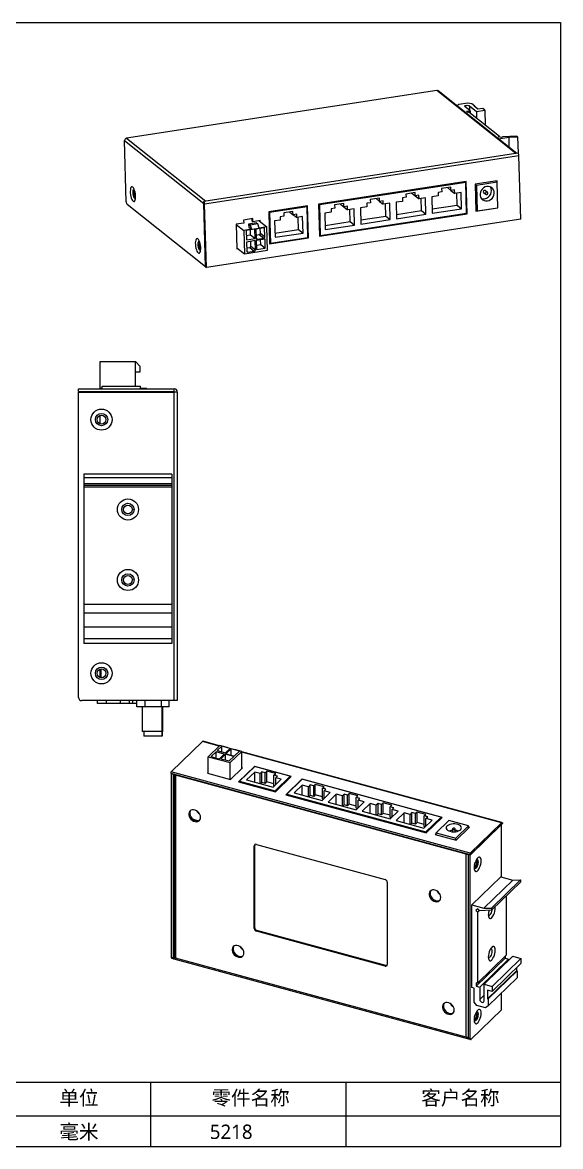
# Model space of a CAD drawing. Header units: millimetres. Extents: x 242 to 699, y 259 to 578.
# Drawn here: x 546.1 to 698.7, y 258.6 to 577.6 of the extents above; entities that cross this region are included whole.
import ezdxf

# ---------------------------------------------------------------- set-up
doc = ezdxf.new("R2010")
doc.units = ezdxf.units.MM
doc.header["$LTSCALE"] = 2
for name, color, linetype in [('1轮廓实线层', 7, 'Continuous'), ('2细线层', 4, 'Continuous'), ('6文字层', 3, 'Continuous')]:
    doc.layers.add(name, color=color, linetype=linetype)
doc.styles.add('SLDTEXTSTYLE0', font='')
doc.styles.get('SLDTEXTSTYLE0').set_extended_font_data('Microsoft YaHei')

msp = doc.modelspace()

# ---------------------------------------------------------------- linework, layer by layer
at = {"layer": '1轮廓实线层'}
for p, q in [((663.6, 558.24), (575.58, 544.74)), ((686.07, 540.39), (663.6, 558.24)), ((686.3, 540.43), (664.01, 558.13)), ((669.88, 554.25), (669.38, 553.87)), ((672.42, 554.64), (669.88, 554.25)), ((673.06, 552.53), (671.55, 553.73)), ((672.02, 552.37), (673.06, 552.53)), ((672.4, 552.06), (672.02, 552.37)), ((672.73, 552.11), (672.4, 552.06)), ((673.6, 554.51), (672.42, 554.64)), ((681.37, 545.25), (672.73, 552.11)), ((672.85, 553.93), (674.85, 552.34)), ((672.85, 553.93), (672.88, 552.67)), ((673.06, 552.53), (673.08, 551.83)), ((674.44, 553.84), (673.6, 554.51)), ((674.25, 553.81), (674.44, 553.84)), ((675.27, 552.99), (674.25, 553.81)), ((674.44, 553.84), (674.45, 553.65)), ((674.85, 552.34), (677.26, 552.71)), ((674.85, 552.34), (674.91, 550.38)), ((676.64, 553.2), (675.27, 552.99)), ((677.26, 552.71), (676.64, 553.2)), ((677.26, 552.71), (677.38, 548.42)), ((575.02, 544.05), (597.48, 526.21)), ((575.52, 526.7), (575.02, 544.05)), ((575.58, 544.74), (598.05, 526.89)), ((681.07, 545.09), (681.37, 545.25)), ((681.9, 544.94), (681.07, 545.09)), ((681.11, 544.55), (684.02, 544.99)), ((681.37, 545.25), (681.38, 545.03)), ((682.32, 545.16), (681.9, 544.94)), ((686.3, 545.34), (682.32, 545.16)), ((684.02, 544.99), (686.56, 545.14)), ((684.02, 544.99), (684.1, 542.17)), ((686.56, 545.14), (686.3, 545.34)), ((686.56, 545.14), (686.69, 540.44)), ((686.9, 539.7), (597.72, 526.02)), ((686.07, 540.39), (598.05, 526.89)), ((686.66, 540.48), (686.07, 540.39)), ((687.42, 521.75), (686.9, 539.7)), ((671.94, 532.42), (630.05, 525.99)), ((671.81, 532.15), (630.3, 525.78)), ((667.59, 530.84), (664.99, 530.44)), ((664.99, 530.44), (665.02, 529.51)), ((666.64, 530.69), (667.62, 529.91)), ((667.62, 529.91), (667.59, 530.84)), ((668.66, 530.07), (667.62, 529.91)), ((667.64, 529.91), (668.69, 529.08)), ((668.69, 529.08), (668.66, 530.07)), ((671.54, 532.36), (671.81, 532.15)), ((671.75, 532.19), (671.74, 532.39)), ((672.06, 523.44), (671.81, 532.15)), ((672.21, 523.31), (671.94, 532.42)), ((680.73, 532.63), (674.48, 531.68)), ((674.48, 531.68), (674.7, 524.03)), ((674.48, 531.67), (674.89, 531.34)), ((680.75, 532.24), (674.89, 531.34)), ((674.89, 531.34), (675.1, 524.09)), ((677.99, 529.35), (677.35, 529.86)), ((680.33, 532.57), (680.75, 532.24)), ((680.54, 532.41), (680.53, 532.6)), ((680.74, 532.25), (680.73, 532.63)), ((680.96, 524.99), (680.75, 532.24)), ((578.07, 528.11), (578.17, 528.07)), ((598.05, 526.89), (597.47, 526.8)), ((597.48, 526.27), (597.47, 526.8)), ((644.77, 526.41), (643.73, 526.25)), ((647.35, 527.73), (644.74, 527.33)), ((644.74, 527.33), (644.77, 526.41)), ((646.39, 527.59), (647.37, 526.8)), ((647.37, 526.8), (647.35, 527.73)), ((648.42, 526.96), (647.37, 526.8)), ((647.39, 526.81), (648.44, 525.97)), ((648.44, 525.97), (648.42, 526.96)), ((653.88, 526.8), (652.06, 526.53)), ((652.06, 526.53), (652.19, 521.89)), ((654.89, 527.96), (653.85, 527.8)), ((653.85, 527.8), (653.88, 526.8)), ((657.47, 529.28), (654.87, 528.88)), ((654.87, 528.88), (654.89, 527.96)), ((656.51, 529.14), (657.5, 528.36)), ((657.5, 528.36), (657.47, 529.28)), ((658.54, 528.52), (657.5, 528.36)), ((657.51, 528.36), (658.57, 527.52)), ((658.57, 527.52), (658.54, 528.52)), ((660.39, 527.8), (658.57, 527.52)), ((659.24, 524.19), (659.14, 527.61)), ((660.52, 523.17), (660.39, 527.8)), ((664, 528.36), (662.18, 528.08)), ((662.18, 528.08), (662.31, 523.44)), ((665.02, 529.51), (663.97, 529.35)), ((663.97, 529.35), (664, 528.36)), ((670.51, 529.36), (668.69, 529.08)), ((669.37, 525.74), (669.27, 529.16)), ((670.65, 524.72), (670.51, 529.36)), ((676.91, 529.32), (677.55, 528.81)), ((598, 508.26), (575.77, 525.92)), ((597.48, 526.21), (598, 508.26)), ((597.51, 526.21), (597.48, 526.21)), ((597.72, 526.02), (597.51, 526.19)), ((598.03, 508.24), (597.51, 526.19)), ((598.24, 508.08), (597.72, 526.02)), ((626.93, 525.51), (615.92, 523.83)), ((615.92, 523.83), (616.19, 514.72)), ((615.93, 523.82), (616.18, 523.62)), ((626.79, 525.24), (616.18, 523.62)), ((616.18, 523.62), (616.43, 514.91)), ((622.8, 523.97), (620.2, 523.57)), ((620.2, 523.57), (620.23, 522.58)), ((621.78, 523.81), (622.83, 522.97)), ((622.83, 522.97), (622.8, 523.97)), ((626.53, 525.45), (626.79, 525.24)), ((626.73, 525.29), (626.73, 525.48)), ((627.04, 516.54), (626.79, 525.24)), ((627.19, 516.41), (626.93, 525.51)), ((630.05, 525.99), (630.32, 516.89)), ((630.05, 525.98), (630.3, 525.78)), ((630.3, 525.78), (630.56, 517.08)), ((630.32, 516.89), (672.21, 523.31)), ((630.56, 517.08), (672.06, 523.44)), ((633.63, 523.7), (631.81, 523.42)), ((631.81, 523.42), (631.95, 518.78)), ((634.65, 524.85), (633.61, 524.69)), ((633.61, 524.69), (633.63, 523.7)), ((637.22, 526.18), (634.62, 525.78)), ((634.62, 525.78), (634.65, 524.85)), ((636.27, 526.03), (637.25, 525.25)), ((637.25, 525.25), (637.22, 526.18)), ((638.29, 525.41), (637.25, 525.25)), ((637.27, 525.25), (638.32, 524.42)), ((638.32, 524.42), (638.29, 525.41)), ((640.14, 524.7), (638.32, 524.42)), ((639, 521.08), (638.9, 524.51)), ((640.28, 520.06), (640.14, 524.7)), ((643.76, 525.25), (641.93, 524.97)), ((641.93, 524.97), (642.07, 520.34)), ((643.73, 526.25), (643.76, 525.25)), ((650.27, 526.25), (648.44, 525.97)), ((649.12, 522.63), (649.02, 526.06)), ((650.4, 521.62), (650.27, 526.25)), ((652.16, 523.1), (659.24, 524.19)), ((652.19, 521.89), (660.52, 523.17)), ((659.24, 524.19), (660.52, 523.17)), ((662.28, 524.65), (669.37, 525.74)), ((662.31, 523.44), (670.65, 524.72)), ((669.37, 525.74), (670.65, 524.72)), ((672.05, 523.44), (672.21, 523.31)), ((674.69, 524.42), (675.1, 524.09)), ((674.7, 524.03), (680.95, 524.99)), ((674.7, 524.22), (674.9, 524.25)), ((675.1, 524.09), (680.96, 524.99)), ((680.95, 524.99), (680.95, 524.99)), ((680.95, 524.99), (680.95, 524.99)), ((687.42, 521.75), (598.24, 508.08)), ((608.82, 520.64), (606.71, 520.32)), ((606.71, 520.32), (606.91, 513.33)), ((606.71, 520.28), (608.88, 518.55)), ((611.4, 521.9), (608.8, 521.5)), ((608.8, 521.5), (608.82, 520.64)), ((612.45, 520.7), (610.23, 520.36)), ((610.23, 520.36), (610.26, 519.5)), ((610.23, 520.36), (610.62, 520.05)), ((612.83, 520.39), (610.62, 520.05)), ((610.62, 520.05), (611.03, 518.88)), ((611.22, 521.2), (611.2, 521.87)), ((611.22, 521.2), (611.43, 521.04)), ((611.43, 521.04), (611.4, 521.9)), ((613.54, 521.37), (611.43, 521.04)), ((612.45, 520.7), (612.83, 520.39)), ((613.24, 519.22), (612.83, 520.39)), ((613.18, 521.31), (615.39, 519.55)), ((613.35, 521.17), (613.34, 521.34)), ((613.34, 521.33), (613.34, 521.18)), ((613.55, 521.01), (613.54, 521.37)), ((619.21, 521.49), (617.59, 521.24)), ((617.59, 521.24), (617.72, 516.6)), ((620.23, 522.58), (619.19, 522.42)), ((619.19, 522.42), (619.21, 521.49)), ((623.87, 523.13), (622.83, 522.97)), ((622.92, 522.99), (623.9, 522.21)), ((623.9, 522.21), (623.87, 523.13)), ((625.53, 522.46), (623.9, 522.21)), ((624.38, 518.84), (624.28, 522.27)), ((625.66, 517.82), (625.53, 522.46)), ((631.91, 520), (639, 521.08)), ((631.95, 518.78), (640.28, 520.06)), ((639, 521.08), (640.28, 520.06)), ((642.03, 521.55), (649.12, 522.63)), ((642.07, 520.34), (650.4, 521.62)), ((649.12, 522.63), (650.4, 521.62)), ((611.03, 518.88), (608.88, 518.55)), ((608.88, 518.55), (609.07, 511.93)), ((611.97, 518.9), (609.5, 518.52)), ((609.5, 518.52), (609.58, 515.93)), ((609.54, 517.14), (610.77, 517.33)), ((610.26, 519.5), (611.03, 518.88)), ((610.77, 517.33), (610.73, 518.7)), ((610.77, 517.33), (612.05, 516.31)), ((611.03, 518.88), (613.24, 519.22)), ((612.05, 516.31), (611.97, 518.9)), ((614.77, 519.33), (612.3, 518.95)), ((612.3, 518.95), (612.37, 516.36)), ((612.35, 517.24), (613.25, 517.38)), ((615.39, 519.55), (613.24, 519.22)), ((613.25, 517.38), (614.53, 516.36)), ((613.57, 517.76), (613.53, 519.13)), ((613.57, 517.76), (614.85, 516.74)), ((614.85, 516.74), (614.77, 519.33)), ((615.58, 512.93), (615.39, 519.55)), ((617.69, 517.81), (624.38, 518.84)), ((617.72, 516.6), (625.66, 517.82)), ((624.38, 518.84), (625.66, 517.82)), ((630.3, 517.28), (630.56, 517.08)), ((630.31, 517.08), (630.51, 517.11)), ((606.9, 513.65), (609.07, 511.93)), ((609.58, 515.93), (612.05, 516.31)), ((612.07, 515.65), (609.59, 515.27)), ((609.59, 515.27), (609.67, 512.69)), ((609.64, 513.57), (610.54, 513.71)), ((610.54, 513.71), (611.83, 512.69)), ((610.86, 514.09), (610.82, 515.46)), ((610.86, 514.09), (612.14, 513.07)), ((612.14, 513.07), (612.07, 515.65)), ((612.38, 516.35), (612.71, 516.08)), ((614.87, 516.08), (612.39, 515.7)), ((612.39, 515.7), (612.47, 513.12)), ((612.43, 514.33), (613.66, 514.52)), ((612.71, 516.08), (614.53, 516.36)), ((613.66, 514.52), (613.62, 515.89)), ((613.66, 514.52), (614.94, 513.5)), ((614.94, 513.5), (614.87, 516.08)), ((616.18, 515.11), (616.43, 514.91)), ((616.18, 514.91), (616.38, 514.95)), ((616.19, 514.72), (627.19, 516.41)), ((616.43, 514.91), (627.04, 516.54)), ((627.03, 516.53), (627.19, 516.41)), ((596.54, 513.43), (596.64, 513.4)), ((606.91, 513.53), (607.04, 513.55)), ((606.91, 513.33), (607.24, 513.38)), ((609.07, 511.93), (615.58, 512.93)), ((609.67, 512.67), (610, 512.41)), ((610, 512.41), (611.83, 512.69)), ((612.47, 513.12), (614.94, 513.5)), ((598, 508.26), (598.03, 508.26)), ((598.03, 508.24), (598.24, 508.08)), ((568.13, 473.8), (568.13, 481.4)), ((568.13, 481.4), (578.13, 481.4)), ((578.13, 474.4), (578.13, 481.4)), ((578.13, 481.4), (579.43, 479.9)), ((579.43, 478.4), (579.43, 479.9)), ((578.13, 478.4), (579.43, 478.4)), ((561.98, 472.8), (561.98, 473.6)), ((561.98, 473.6), (589.08, 473.6)), ((561.98, 472.8), (589.08, 472.8)), ((561.98, 472.7), (589.08, 472.7)), ((561.98, 386.02), (561.98, 472.7)), ((568.13, 473.6), (568.13, 473.8)), ((568.13, 473.8), (568.63, 473.8)), ((568.13, 472.7), (568.13, 472.8)), ((568.63, 473.6), (568.63, 474.4)), ((568.63, 474.4), (579.58, 474.4)), ((568.63, 472.7), (568.63, 472.8)), ((579.58, 473.6), (579.58, 474.4)), ((579.58, 473.8), (581.28, 473.8)), ((579.58, 472.7), (579.58, 472.8)), ((581.28, 473.6), (581.28, 473.8)), ((581.28, 472.7), (581.28, 472.8)), ((589.08, 472.8), (589.08, 473.6)), ((589.08, 385.12), (589.08, 472.7)), ((589.08, 472.7), (589.18, 472.7)), ((589.98, 472.7), (589.18, 472.7)), ((589.98, 472.7), (589.98, 385.12)), ((568.08, 463.68), (568.08, 466.04)), ((568.13, 463.66), (568.13, 466.06)), ((588.48, 449.36), (563.48, 449.36)), ((563.48, 449.36), (563.48, 448.36)), ((588.48, 448.36), (563.48, 448.36)), ((563.48, 448.36), (563.48, 446.6)), ((588.48, 446.6), (563.48, 446.6)), ((563.48, 446.6), (563.48, 446.13)), ((588.48, 449.36), (588.48, 448.36)), ((588.48, 448.36), (588.48, 446.6)), ((588.48, 446.6), (588.48, 446.13)), ((588.48, 446.13), (563.48, 446.13)), ((563.48, 446.13), (563.48, 445.66)), ((588.48, 445.66), (563.48, 445.66)), ((563.48, 445.66), (563.48, 412.36)), ((588.48, 446.13), (588.48, 445.66)), ((588.48, 445.66), (588.48, 412.36)), ((563.48, 412.36), (563.48, 409.96)), ((588.48, 412.36), (563.48, 412.36)), ((588.48, 412.36), (588.48, 409.96)), ((588.48, 409.96), (563.48, 409.96)), ((563.48, 409.96), (563.48, 405.96)), ((588.48, 409.96), (588.48, 405.96)), ((588.48, 405.96), (563.48, 405.96)), ((563.48, 405.96), (563.48, 402.66)), ((588.48, 405.96), (588.48, 402.66)), ((588.48, 402.66), (563.48, 402.66)), ((563.48, 402.66), (563.48, 401.36)), ((588.48, 402.66), (588.48, 401.36)), ((588.48, 401.36), (563.48, 401.36)), ((568.08, 391.68), (568.08, 394.04)), ((568.28, 393.3), (568.18, 393.3)), ((568.18, 393.3), (568.18, 391.65)), ((568.28, 394.09), (568.28, 391.63)), ((589.08, 385.12), (562.88, 385.12)), ((567.38, 384.32), (567.38, 385.12)), ((569.88, 384.32), (567.38, 384.32)), ((569.88, 384.32), (569.88, 385.12)), ((573.88, 384.32), (569.88, 384.32)), ((573.88, 384.32), (573.88, 385.12)), ((576.38, 384.32), (573.88, 384.32)), ((576.38, 384.32), (576.38, 385.12)), ((577.38, 384.32), (576.38, 384.32)), ((577.38, 384.32), (577.38, 385.12)), ((578.46, 384.32), (577.38, 384.32)), ((578.46, 383.32), (578.46, 385.12)), ((578.46, 383.32), (578.46, 384.32)), ((578.46, 383.32), (578.46, 384.32)), ((580.85, 383.32), (578.46, 383.32)), ((578.46, 383.32), (578.46, 383.32)), ((578.46, 383.32), (578.46, 383.32)), ((579.97, 383.32), (579.97, 376.37)), ((580.85, 383.32), (580.85, 385.12)), ((585.47, 383.32), (580.85, 383.32)), ((585.47, 383.32), (585.47, 385.12)), ((587.7, 383.32), (585.47, 383.32)), ((585.73, 376.37), (585.73, 383.32)), ((585.76, 376.37), (585.76, 383.32)), ((585.76, 383.32), (585.76, 376.37)), ((587.7, 383.32), (587.7, 385.12)), ((587.7, 383.32), (587.7, 385.12)), ((587.7, 383.32), (587.7, 385.12)), ((587.7, 383.32), (587.7, 383.32)), ((587.7, 383.32), (587.7, 383.32)), ((589.98, 385.12), (589.08, 385.12)), ((585.73, 376.37), (579.97, 376.37)), ((580.45, 376.37), (580.45, 375.07)), ((585.7, 375.07), (580.45, 375.07)), ((585.7, 375.07), (585.7, 376.37)), ((585.7, 375.07), (585.7, 376.37)), ((585.7, 376.37), (585.7, 375.07)), ((585.7, 375.07), (585.7, 375.07)), ((585.76, 376.37), (585.76, 376.37)), ((588.27, 364.87), (597.13, 373.51)), ((601.89, 372.22), (597.13, 373.51)), ((601.98, 372.31), (597.29, 373.58)), ((602.06, 372.39), (598.79, 369.2)), ((600.98, 370.6), (599.71, 369.36)), ((603.33, 369.96), (600.98, 370.6)), ((600.98, 368.81), (600.98, 370.6)), ((602.58, 372.16), (601.31, 370.92)), ((601.31, 370.92), (603.66, 370.28)), ((604.1, 371.83), (602.06, 372.39)), ((604.94, 371.53), (602.58, 372.16)), ((602.58, 370.57), (602.58, 372.16)), ((603.66, 370.28), (604.94, 371.53)), ((605.25, 371.44), (603.97, 370.2)), ((603.97, 370.03), (603.97, 370.2)), ((604.1, 371.83), (606.21, 371.26)), ((604.98, 367.52), (608.25, 370.71)), ((607.6, 370.8), (605.25, 371.44)), ((605.25, 369.65), (605.25, 371.44)), ((608.25, 370.71), (606.21, 371.26)), ((606.32, 369.56), (607.6, 370.8)), ((608.25, 365.83), (608.25, 370.71)), ((682.11, 350.53), (608.25, 370.6)), ((681.94, 350.46), (608.25, 370.49)), ((598.79, 369.2), (604.98, 367.52)), ((598.79, 364.42), (598.79, 369.2)), ((599.71, 369.19), (599.71, 369.36)), ((599.85, 369.12), (601.59, 368.64)), ((602.06, 368.72), (603.33, 369.96)), ((603.64, 369.88), (602.37, 368.64)), ((602.37, 368.64), (604.72, 368)), ((606, 369.24), (603.64, 369.88)), ((603.64, 368.29), (603.64, 369.88)), ((604.12, 369.95), (605.85, 369.48)), ((604.72, 368), (606, 369.24)), ((604.98, 362.74), (604.98, 367.52)), ((673.09, 341.82), (588.27, 364.87)), ((588.27, 364.39), (588.27, 364.87)), ((673.09, 341.34), (588.27, 364.39)), ((588.32, 364.38), (588.27, 364.33)), ((588.27, 364.33), (588.77, 364.2)), ((588.27, 364.33), (588.27, 312.32)), ((588.82, 364.24), (588.77, 364.2)), ((588.77, 364.2), (588.77, 312.19)), ((589.11, 364.16), (589.11, 312.29)), ((589.54, 364.05), (589.45, 363.95)), ((589.45, 363.95), (589.45, 312)), ((671.91, 341.54), (589.45, 363.95)), ((598.79, 364.71), (598.56, 364.48)), ((598.56, 364.48), (605.06, 362.72)), ((605.06, 362.72), (608.5, 366.08)), ((611.85, 366.45), (607.36, 362.07)), ((611.94, 366.43), (607.65, 362.23)), ((608.5, 366.08), (608.25, 366.15)), ((611.94, 364.84), (609.65, 362.61)), ((622.32, 363.61), (611.85, 366.45)), ((611.85, 366.34), (611.85, 366.45)), ((622.03, 363.68), (611.94, 366.43)), ((613.49, 364.42), (611.94, 364.84)), ((611.94, 361.98), (611.94, 364.84)), ((613.94, 364.86), (613.49, 364.42)), ((613.49, 361.56), (613.49, 364.42)), ((614.93, 364.59), (613.94, 364.86)), ((613.94, 361.86), (613.94, 364.86)), ((615.42, 365.07), (614.93, 364.59)), ((614.93, 361.59), (614.93, 364.59)), ((617.9, 364.4), (615.42, 365.07)), ((615.42, 362.07), (615.42, 365.07)), ((617.41, 363.92), (617.9, 364.4)), ((618.4, 363.65), (617.41, 363.92)), ((617.41, 360.92), (617.41, 363.92)), ((617.74, 359.49), (622.03, 363.68)), ((622.03, 363.33), (622.03, 363.68)), ((607.36, 362.07), (617.83, 359.22)), ((607.65, 361.99), (607.65, 362.23)), ((607.65, 362.23), (617.74, 359.49)), ((609.65, 362.61), (617.2, 360.55)), ((613.94, 361.86), (613.6, 361.53)), ((614.93, 361.59), (613.94, 361.86)), ((615.42, 362.07), (614.93, 361.59)), ((617.41, 361.53), (615.42, 362.07)), ((617.2, 360.55), (619.49, 362.79)), ((617.54, 360.89), (617.41, 360.92)), ((617.83, 359.22), (622.32, 363.61)), ((617.94, 363.21), (618.4, 363.65)), ((619.49, 362.79), (617.94, 363.21)), ((617.94, 361.27), (617.94, 363.21)), ((625.29, 362.8), (620.8, 358.42)), ((625.38, 362.78), (621.08, 358.58)), ((625.46, 361.16), (623.18, 358.93)), ((665.13, 351.97), (625.29, 362.8)), ((625.29, 362.69), (625.29, 362.8)), ((664.84, 352.05), (625.38, 362.78)), ((627.2, 360.69), (625.46, 361.16)), ((625.46, 358.31), (625.46, 361.16)), ((627.69, 361.17), (627.2, 360.69)), ((627.2, 357.84), (627.2, 360.69)), ((628.68, 360.9), (627.69, 361.17)), ((627.69, 358.17), (627.69, 361.17)), ((629.14, 361.35), (628.68, 360.9)), ((628.68, 357.9), (628.68, 360.9)), ((631.61, 360.67), (629.14, 361.35)), ((629.14, 358.35), (629.14, 361.35)), ((631.16, 360.23), (631.61, 360.67)), ((617.74, 359.25), (617.74, 359.49)), ((620.8, 358.42), (660.64, 347.59)), ((621.08, 358.58), (660.55, 347.86)), ((621.08, 358.34), (621.08, 358.58)), ((623.18, 358.93), (631.1, 356.78)), ((627.69, 358.17), (627.32, 357.81)), ((628.68, 357.9), (627.69, 358.17)), ((629.14, 358.35), (628.68, 357.9)), ((631.16, 357.8), (629.14, 358.35)), ((631.1, 356.78), (633.39, 359.01)), ((632.15, 359.96), (631.16, 360.23)), ((631.16, 357.23), (631.16, 360.23)), ((631.66, 359.48), (632.15, 359.96)), ((633.39, 359.01), (631.66, 359.48)), ((631.66, 357.32), (631.66, 359.48)), ((635.09, 358.55), (632.8, 356.31)), ((636.83, 358.07), (635.09, 358.55)), ((635.09, 355.69), (635.09, 358.55)), ((637.32, 358.55), (636.83, 358.07)), ((636.83, 355.22), (636.83, 358.07)), ((638.31, 358.28), (637.32, 358.55)), ((637.32, 355.55), (637.32, 358.55)), ((638.76, 358.73), (638.31, 358.28)), ((638.31, 355.28), (638.31, 358.28)), ((641.24, 358.06), (638.76, 358.73)), ((638.76, 355.73), (638.76, 358.73)), ((640.78, 357.61), (641.24, 358.06)), ((641.77, 357.34), (640.78, 357.61)), ((640.78, 354.61), (640.78, 357.61)), ((641.28, 356.86), (641.77, 357.34)), ((631.47, 357.14), (631.16, 357.23)), ((632.8, 356.31), (640.73, 354.16)), ((637.32, 355.55), (636.94, 355.19)), ((638.31, 355.28), (637.32, 355.55)), ((638.76, 355.73), (638.31, 355.28)), ((640.78, 355.18), (638.76, 355.73)), ((640.73, 354.16), (643.02, 356.39)), ((641.1, 354.52), (640.78, 354.61)), ((643.02, 356.39), (641.28, 356.86)), ((641.28, 354.7), (641.28, 356.86)), ((644.72, 355.93), (642.43, 353.7)), ((646.45, 355.46), (644.72, 355.93)), ((644.72, 353.08), (644.72, 355.93)), ((646.94, 355.94), (646.45, 355.46)), ((646.45, 352.6), (646.45, 355.46)), ((647.93, 355.67), (646.94, 355.94)), ((646.94, 352.94), (646.94, 355.94)), ((648.39, 356.11), (647.93, 355.67)), ((647.93, 352.67), (647.93, 355.67)), ((650.87, 355.44), (648.39, 356.11)), ((648.39, 353.11), (648.39, 356.11)), ((650.41, 354.99), (650.87, 355.44)), ((651.4, 354.72), (650.41, 354.99)), ((650.41, 351.99), (650.41, 354.99)), ((650.91, 354.25), (651.4, 354.72)), ((652.64, 353.78), (650.91, 354.25)), ((650.91, 352.08), (650.91, 354.25)), ((593.55, 353.46), (593.55, 352.83)), ((595.84, 351.03), (594.54, 351.38)), ((642.43, 353.7), (650.36, 351.54)), ((646.94, 352.94), (646.57, 352.57)), ((647.93, 352.67), (646.94, 352.94)), ((648.39, 353.11), (647.93, 352.67)), ((650.41, 352.56), (648.39, 353.11)), ((650.36, 351.54), (652.64, 353.78)), ((650.73, 351.91), (650.41, 351.99)), ((654.35, 353.31), (652.06, 351.08)), ((652.06, 351.08), (659.98, 348.93)), ((656.08, 352.84), (654.35, 353.31)), ((654.35, 350.46), (654.35, 353.31)), ((656.57, 353.32), (656.08, 352.84)), ((656.08, 349.99), (656.08, 352.84)), ((657.56, 353.05), (656.57, 353.32)), ((656.57, 350.32), (656.57, 353.32)), ((658.02, 353.5), (657.56, 353.05)), ((657.56, 350.05), (657.56, 353.05)), ((660.49, 352.82), (658.02, 353.5)), ((658.02, 350.5), (658.02, 353.5)), ((659.98, 348.93), (662.27, 351.16)), ((660.04, 352.38), (660.49, 352.82)), ((661.03, 352.11), (660.04, 352.38)), ((660.04, 349.38), (660.04, 352.38)), ((660.54, 351.63), (661.03, 352.11)), ((662.27, 351.16), (660.54, 351.63)), ((660.54, 349.47), (660.54, 351.63)), ((660.55, 347.86), (664.84, 352.05)), ((660.64, 347.59), (665.13, 351.97)), ((667.04, 351.12), (663.47, 347.63)), ((664.84, 351.7), (664.84, 352.05)), ((672.62, 349.6), (667.04, 351.12)), ((656.57, 350.32), (656.2, 349.96)), ((657.56, 350.05), (656.57, 350.32)), ((658.02, 350.5), (657.56, 350.05)), ((660.04, 349.95), (658.02, 350.5)), ((660.36, 349.29), (660.04, 349.38)), ((660.55, 347.61), (660.55, 347.86)), ((668.09, 348.71), (668.09, 347.9)), ((668.79, 347.9), (668.79, 348.71)), ((669.04, 346.11), (672.62, 349.6)), ((669.13, 345.49), (672.9, 349.17)), ((672.62, 348.89), (672.62, 349.6)), ((672.9, 349.17), (672.62, 349.25)), ((673.09, 341.82), (681.94, 350.46)), ((673.09, 341.34), (681.94, 349.98)), ((673.09, 341.28), (681.94, 349.92)), ((681.89, 349.94), (681.94, 349.92)), ((681.97, 349.95), (681.93, 349.97)), ((681.94, 349.98), (681.94, 350.46)), ((681.94, 335.07), (681.94, 349.92)), ((682.23, 350.21), (681.97, 349.95)), ((681.97, 349.95), (681.97, 349.95)), ((682.01, 335.05), (682.01, 349.99)), ((663.47, 347.38), (663.18, 347.1)), ((663.18, 347.1), (669.13, 345.49)), ((663.47, 347.63), (669.04, 346.11)), ((663.47, 347.02), (663.47, 347.63)), ((669.04, 345.51), (669.04, 346.11)), ((611.96, 344.03), (611.8, 343.87)), ((611.8, 320.47), (611.8, 343.87)), ((611.96, 320.63), (611.96, 344.03)), ((612.42, 344.3), (648.94, 334.37)), ((672.01, 341.63), (671.91, 341.54)), ((671.91, 289.59), (671.91, 341.54)), ((672.59, 341.42), (672.64, 341.46)), ((673.09, 341.28), (672.59, 341.42)), ((672.59, 289.41), (672.59, 341.42)), ((673.09, 341.34), (673.09, 341.82)), ((673.09, 289.27), (673.09, 341.28)), ((681.74, 335.13), (673.58, 327.15)), ((681.74, 335.13), (685.15, 334.2)), ((649.56, 333.6), (649.56, 310.2)), ((685.15, 334.2), (676.98, 326.23)), ((687.32, 334.21), (679.15, 326.24)), ((687.32, 333.61), (679.15, 325.64)), ((685.15, 334.2), (687.32, 334.21)), ((687.32, 334.21), (687.32, 333.61)), ((683.29, 329.69), (683.29, 312.87)), ((673.58, 303.69), (673.58, 327.15)), ((673.58, 327.15), (676.98, 326.23)), ((675.23, 326.05), (674.72, 325.51)), ((675.26, 326.02), (674.72, 325.51)), ((674.72, 325.51), (675.13, 325.11)), ((675.66, 325.63), (675.13, 325.11)), ((675.8, 325.5), (675.23, 326.05)), ((679.15, 325.64), (675.8, 325.5)), ((676.98, 326.23), (679.15, 326.24)), ((679.15, 326.24), (679.15, 325.64)), ((675.13, 325.11), (675.13, 304.89)), ((611.96, 320.63), (611.8, 320.47)), ((612.58, 319.86), (612.42, 319.7)), ((648.94, 309.77), (612.42, 319.7)), ((649.11, 309.93), (612.58, 319.86)), ((683.29, 312.87), (675.13, 304.89)), ((588.27, 312.32), (588.77, 312.19)), ((588.4, 312), (588.9, 311.87)), ((589.11, 312.37), (588.89, 312.15)), ((589.45, 312), (588.89, 312.15)), ((589.02, 311.83), (672.6, 289.12)), ((671.91, 289.59), (589.45, 312)), ((649.11, 309.93), (648.94, 309.77)), ((682.98, 312.05), (674.82, 304.08)), ((683.97, 311.78), (675.81, 303.81)), ((685.21, 312.58), (677.04, 304.61)), ((687.5, 311.96), (679.34, 303.99)), ((687.5, 310.52), (679.34, 302.55)), ((682.98, 312.56), (682.98, 312.05)), ((682.98, 312.05), (683.97, 311.78)), ((683.97, 311.78), (683.97, 311.37)), ((685.21, 312.58), (687.5, 311.96)), ((687.5, 311.96), (687.5, 310.52)), ((686.2, 308.47), (678.04, 300.5)), ((686.39, 308.42), (678.22, 300.45)), ((686.39, 306.44), (678.22, 298.47)), ((686.2, 309.25), (686.2, 308.47)), ((686.2, 308.47), (686.39, 308.42)), ((686.39, 308.42), (686.39, 306.44)), ((674.2, 303.53), (673.58, 303.69)), ((674.2, 299.57), (674.2, 303.53)), ((675.13, 304.89), (674.82, 304.98)), ((674.82, 304.98), (674.82, 304.08)), ((674.82, 304.08), (675.81, 303.81)), ((675.81, 303.81), (675.81, 300.27)), ((677.04, 299.93), (677.04, 304.61)), ((677.04, 304.61), (679.34, 303.99)), ((679.34, 303.99), (679.34, 302.55)), ((677.04, 301.48), (675.81, 300.27)), ((679.34, 302.55), (678.04, 302.9)), ((678.04, 302.9), (678.04, 300.5)), ((678.04, 300.5), (678.22, 300.45)), ((678.22, 300.45), (678.22, 298.47)), ((681.94, 297.37), (681.94, 302.1)), ((682.01, 297.52), (682.01, 302.17)), ((681.94, 297.37), (673.38, 289.02)), ((675, 298.57), (674.2, 299.57)), ((677.42, 297.91), (675, 298.57)), ((678.22, 298.47), (677.42, 297.91)), ((672.47, 289.44), (671.91, 289.59)), ((672.47, 289.44), (672.59, 289.56)), ((672.59, 289.41), (673.09, 289.27)), ((672.72, 289.09), (673.22, 288.95))]:
    msp.add_line(p, q, dxfattribs=at)
at = {"layer": '1轮廓实线层', "flags": 128}
for points in [[(671.55, 553.73), (671.5, 553.82), (671.56, 553.9), (671.71, 553.98), (671.94, 554.03), (672.21, 554.06), (672.48, 554.05), (672.7, 554), (672.85, 553.93)], [(577.45, 526.85), (577.64, 526.76), (577.81, 526.79), (577.95, 526.94), (578.06, 527.2), (578.14, 527.56), (578.17, 527.99), (578.15, 528.47), (578.1, 528.97), (578, 529.46), (577.86, 529.92), (577.7, 530.31), (577.52, 530.62), (577.34, 530.82), (577.16, 530.91), (576.99, 530.88), (576.84, 530.73), (576.73, 530.47), (576.66, 530.11), (576.63, 529.68), (576.64, 529.2), (576.7, 528.7), (576.8, 528.21), (576.93, 527.75), (577.09, 527.36), (577.27, 527.05), (577.45, 526.85)], [(577.87, 529.91), (577.74, 530.05), (577.61, 530.11), (577.48, 530.04), (577.39, 529.86), (577.34, 529.59), (577.33, 529.25), (577.36, 528.87), (577.43, 528.5), (577.54, 528.17), (577.67, 527.9), (577.81, 527.73), (577.81, 527.73)], [(578.03, 527.71), (577.95, 527.76), (577.81, 527.92), (577.68, 528.19), (577.57, 528.52), (577.5, 528.9), (577.47, 529.27), (577.48, 529.61), (577.53, 529.88), (577.63, 530.06), (577.66, 530.1)], [(577.9, 529.8), (577.86, 529.77), (577.78, 529.64), (577.73, 529.41), (577.73, 529.11), (577.77, 528.79), (577.85, 528.49), (577.95, 528.25), (578.07, 528.11)], [(677.96, 526.93), (678.44, 527.06), (678.89, 527.3), (679.28, 527.65), (679.6, 528.07), (679.81, 528.54), (679.91, 529.04), (679.9, 529.53), (679.77, 530), (679.53, 530.4), (679.19, 530.72), (678.79, 530.94), (678.33, 531.05), (677.84, 531.03), (677.36, 530.9), (676.91, 530.65), (676.52, 530.31), (676.21, 529.89), (675.99, 529.42), (675.89, 528.92), (675.9, 528.42), (676.03, 527.96), (676.27, 527.56), (676.61, 527.24), (677.02, 527.02), (677.48, 526.91), (677.96, 526.93)], [(677.35, 529.86), (677.25, 529.92), (677.12, 529.92), (677, 529.88), (676.89, 529.79), (676.83, 529.67), (676.81, 529.54), (676.83, 529.42), (676.91, 529.32), (676.91, 529.32)], [(577.81, 527.73), (577.95, 527.68), (578.07, 527.75), (578.16, 527.92), (578.17, 527.95)], [(677.78, 528.75), (677.91, 528.79), (678.01, 528.88), (678.08, 529), (678.1, 529.13), (678.07, 529.25), (678, 529.35), (677.89, 529.41), (677.76, 529.41), (677.64, 529.37), (677.54, 529.28), (677.47, 529.16), (677.45, 529.03), (677.48, 528.91), (677.55, 528.81), (677.66, 528.76), (677.78, 528.75)], [(595.93, 512.18), (596.11, 512.09), (596.28, 512.12), (596.42, 512.27), (596.53, 512.53), (596.61, 512.89), (596.64, 513.32), (596.63, 513.79), (596.57, 514.29), (596.47, 514.79), (596.34, 515.24), (596.18, 515.64), (596, 515.94), (595.81, 516.15), (595.63, 516.24), (595.46, 516.21), (595.31, 516.05), (595.2, 515.79), (595.13, 515.44), (595.1, 515.01), (595.11, 514.53), (595.17, 514.03), (595.27, 513.54), (595.4, 513.08), (595.56, 512.69), (595.74, 512.38), (595.93, 512.18)], [(596.34, 515.24), (596.21, 515.38), (596.08, 515.43), (595.96, 515.37), (595.86, 515.19), (595.81, 514.92), (595.8, 514.58), (595.83, 514.2), (595.9, 513.83), (596.01, 513.49), (596.14, 513.23), (596.28, 513.06), (596.28, 513.06)], [(596.5, 513.04), (596.42, 513.08), (596.28, 513.25), (596.15, 513.51), (596.05, 513.85), (595.97, 514.22), (595.94, 514.6), (595.95, 514.94), (596.01, 515.21), (596.1, 515.39), (596.14, 515.42)], [(596.38, 515.12), (596.33, 515.1), (596.25, 514.96), (596.2, 514.73), (596.2, 514.44), (596.24, 514.12), (596.32, 513.82), (596.43, 513.58), (596.54, 513.43)], [(596.28, 513.06), (596.42, 513.01), (596.54, 513.07), (596.63, 513.25), (596.64, 513.28)], [(603.97, 370.2), (603.95, 370.16), (603.93, 370.13), (603.93, 370.09), (603.95, 370.06), (603.97, 370.03), (604.01, 370), (604.06, 369.97), (604.12, 369.95)], [(599.71, 369.36), (599.68, 369.33), (599.67, 369.29), (599.67, 369.26), (599.68, 369.22), (599.71, 369.19), (599.75, 369.16), (599.8, 369.13), (599.85, 369.12)], [(596.6, 351.99), (596.55, 352.41), (596.39, 352.83), (596.15, 353.22), (595.82, 353.57), (595.44, 353.84), (595.03, 354.03), (594.61, 354.12), (594.22, 354.1), (593.86, 353.98), (593.57, 353.76), (593.37, 353.46), (593.27, 353.1), (593.27, 352.69), (593.37, 352.27), (593.57, 351.86), (593.86, 351.48), (594.22, 351.17), (594.61, 350.94), (595.03, 350.8), (595.44, 350.76), (595.82, 350.83), (596.15, 351), (596.39, 351.26), (596.55, 351.6), (596.6, 351.99)], [(593.75, 353.91), (593.63, 353.72), (593.53, 353.35), (593.53, 352.95), (593.63, 352.52), (593.84, 352.11), (594.12, 351.74), (594.48, 351.43), (594.88, 351.19), (595.29, 351.05), (595.7, 351.02), (596.08, 351.09), (596.37, 351.23)], [(667.43, 348.02), (667.9, 347.92), (668.4, 347.89), (668.9, 347.91), (669.38, 348), (669.8, 348.14), (670.16, 348.32), (670.42, 348.54), (670.57, 348.79), (670.61, 349.05), (670.53, 349.3), (670.34, 349.55), (670.05, 349.76), (669.67, 349.93), (669.22, 350.05), (668.74, 350.11), (668.23, 350.12), (667.74, 350.06), (667.29, 349.95), (666.89, 349.79), (666.58, 349.58), (666.38, 349.35), (666.28, 349.09), (666.3, 348.83), (666.43, 348.58), (666.67, 348.36), (667.01, 348.16), (667.43, 348.02)], [(668.28, 348.55), (668.41, 348.53), (668.54, 348.53), (668.66, 348.57), (668.75, 348.62), (668.79, 348.69), (668.78, 348.76), (668.71, 348.82), (668.6, 348.87), (668.47, 348.89), (668.34, 348.88), (668.22, 348.84), (668.13, 348.79), (668.09, 348.72), (668.11, 348.65), (668.17, 348.59), (668.28, 348.55)], [(681.94, 350.46), (682, 350.51), (682.05, 350.53), (682.1, 350.53), (682.15, 350.51), (682.19, 350.46), (682.21, 350.39), (682.23, 350.31), (682.23, 350.21)], [(681.94, 349.98), (681.95, 349.99), (681.95, 349.99), (681.96, 349.99), (681.96, 349.99), (681.97, 349.98), (681.97, 349.97), (681.97, 349.96), (681.97, 349.95)], [(676.19, 339.61), (676.16, 340.01), (676.08, 340.33), (675.94, 340.56), (675.77, 340.67), (675.56, 340.67), (675.33, 340.55), (675.09, 340.32), (674.86, 339.99), (674.65, 339.59), (674.48, 339.13), (674.34, 338.64), (674.26, 338.15), (674.23, 337.69), (674.26, 337.29), (674.34, 336.97), (674.48, 336.74), (674.65, 336.62), (674.86, 336.63), (675.09, 336.75), (675.33, 336.98), (675.56, 337.31), (675.77, 337.71), (675.94, 338.17), (676.08, 338.66), (676.16, 339.15), (676.19, 339.61)], [(674.28, 338.32), (674.28, 338.19), (674.31, 337.89), (674.39, 337.68), (674.51, 337.57), (674.67, 337.58), (674.85, 337.7), (675.03, 337.92), (675.19, 338.23), (675.31, 338.58), (675.39, 338.95), (675.42, 339.31), (675.42, 339.31)], [(674.29, 338.02), (674.35, 337.98), (674.48, 337.99), (674.63, 338.11), (674.77, 338.32), (674.89, 338.61), (674.97, 338.92), (675, 339.22)], [(675.42, 339.31), (675.39, 339.6), (675.31, 339.82), (675.19, 339.92), (675.03, 339.92), (674.85, 339.8), (674.67, 339.57), (674.58, 339.4)], [(675, 339.22), (674.97, 339.46), (674.89, 339.62), (674.77, 339.67), (674.73, 339.66)], [(664.76, 329.26), (664.71, 329.68), (664.55, 330.1), (664.31, 330.5), (663.98, 330.84), (663.61, 331.12), (663.19, 331.31), (662.78, 331.39), (662.38, 331.38), (662.02, 331.26), (661.74, 331.04), (661.54, 330.74), (661.43, 330.37), (661.43, 329.97), (661.54, 329.54), (661.74, 329.13), (662.02, 328.76), (662.38, 328.45), (662.78, 328.21), (663.19, 328.07), (663.61, 328.04), (663.98, 328.11), (664.31, 328.28), (664.55, 328.54), (664.71, 328.88), (664.76, 329.26)], [(661.91, 331.19), (661.8, 330.99), (661.69, 330.63), (661.69, 330.22), (661.8, 329.8), (662, 329.39), (662.29, 329.01), (662.64, 328.7), (663.04, 328.47), (663.46, 328.33), (663.87, 328.29), (664.25, 328.36), (664.53, 328.5)], [(678.23, 324.36), (678.26, 323.96), (678.34, 323.64), (678.48, 323.41), (678.65, 323.29), (678.86, 323.3), (679.09, 323.42), (679.33, 323.65), (679.56, 323.98), (679.77, 324.38), (679.94, 324.84), (680.08, 325.33), (680.16, 325.82), (680.19, 326.28), (680.17, 326.64)], [(678.23, 324.53), (678.3, 324.37), (678.43, 324.26), (678.59, 324.27), (678.76, 324.39), (678.94, 324.61), (679.1, 324.92), (679.22, 325.28), (679.31, 325.65), (679.33, 325.81)], [(608.89, 313.51), (608.84, 313.93), (608.68, 314.35), (608.43, 314.74), (608.11, 315.09), (607.73, 315.37), (607.32, 315.55), (606.9, 315.64), (606.5, 315.63), (606.15, 315.5), (605.86, 315.29), (605.66, 314.98), (605.56, 314.62), (605.56, 314.21), (605.66, 313.79), (605.86, 313.38), (606.15, 313.01), (606.5, 312.69), (606.9, 312.46), (607.32, 312.32), (607.73, 312.29), (608.11, 312.35), (608.43, 312.53), (608.68, 312.79), (608.84, 313.12), (608.89, 313.51)], [(606.04, 315.44), (605.92, 315.24), (605.82, 314.88), (605.82, 314.47), (605.92, 314.05), (606.13, 313.64), (606.41, 313.26), (606.77, 312.95), (607.16, 312.72), (607.58, 312.58), (607.99, 312.54), (608.37, 312.61), (608.66, 312.75)], [(678.23, 312.36), (678.26, 311.96), (678.34, 311.64), (678.48, 311.41), (678.65, 311.29), (678.86, 311.3), (679.09, 311.42), (679.33, 311.65), (679.56, 311.98), (679.77, 312.38), (679.94, 312.84), (680.08, 313.33), (680.16, 313.82), (680.19, 314.28), (680.16, 314.68), (680.08, 315), (679.94, 315.23), (679.77, 315.34), (679.56, 315.34), (679.33, 315.22), (679.09, 314.99), (678.86, 314.66), (678.65, 314.26), (678.48, 313.8), (678.34, 313.31), (678.26, 312.82), (678.23, 312.36)], [(678.23, 312.53), (678.3, 312.37), (678.43, 312.26), (678.59, 312.27), (678.76, 312.39), (678.94, 312.61), (679.1, 312.92), (679.22, 313.28), (679.31, 313.65), (679.33, 314), (679.31, 314.3), (679.22, 314.51), (679.1, 314.62), (678.94, 314.61), (678.77, 314.5)], [(588.77, 312.19), (588.77, 312.09), (588.79, 312), (588.82, 311.94), (588.85, 311.89), (588.9, 311.87), (588.95, 311.87), (588.96, 311.87)], [(675.81, 300.27), (675.85, 300.03), (675.99, 299.79), (676.19, 299.61), (676.43, 299.5), (676.66, 299.48), (676.86, 299.56), (677, 299.72), (677.04, 299.93)], [(668.57, 297.29), (668.52, 297.71), (668.36, 298.13), (668.12, 298.52), (667.79, 298.87), (667.41, 299.15), (667, 299.33), (666.58, 299.42), (666.18, 299.41), (665.83, 299.28), (665.54, 299.07), (665.34, 298.77), (665.24, 298.4), (665.24, 297.99), (665.34, 297.57), (665.54, 297.16), (665.83, 296.79), (666.18, 296.47), (666.58, 296.24), (667, 296.1), (667.41, 296.07), (667.79, 296.14), (668.12, 296.31), (668.36, 296.57), (668.52, 296.9), (668.57, 297.29)], [(665.72, 299.22), (665.6, 299.02), (665.5, 298.66), (665.5, 298.25), (665.6, 297.83), (665.81, 297.42), (666.09, 297.04), (666.45, 296.73), (666.84, 296.5), (667.26, 296.36), (667.67, 296.32), (668.05, 296.39), (668.34, 296.53)], [(676.19, 296.4), (676.16, 296.81), (676.08, 297.13), (675.94, 297.36), (675.77, 297.47), (675.56, 297.47), (675.33, 297.35), (675.09, 297.12), (674.86, 296.79), (674.65, 296.39), (674.48, 295.93), (674.34, 295.44), (674.26, 294.95), (674.23, 294.49), (674.26, 294.09), (674.34, 293.76), (674.48, 293.54), (674.65, 293.42), (674.86, 293.43), (675.09, 293.55), (675.33, 293.78), (675.56, 294.1), (675.77, 294.51), (675.94, 294.97), (676.08, 295.46), (676.16, 295.95), (676.19, 296.4)], [(675.42, 296.1), (675.39, 296.4), (675.31, 296.61), (675.19, 296.72), (675.03, 296.72), (674.85, 296.6), (674.67, 296.37), (674.58, 296.2)], [(674.28, 295.12), (674.28, 294.99), (674.31, 294.69), (674.39, 294.48), (674.51, 294.37), (674.67, 294.38), (674.85, 294.5), (675.03, 294.72), (675.19, 295.02), (675.31, 295.38), (675.39, 295.75), (675.42, 296.1), (675.42, 296.1)], [(674.29, 294.82), (674.35, 294.78), (674.48, 294.79), (674.63, 294.91), (674.77, 295.12), (674.89, 295.41), (674.97, 295.72), (675, 296.02)], [(675, 296.02), (674.97, 296.26), (674.89, 296.42), (674.77, 296.47), (674.73, 296.46)], [(672.66, 289.12), (672.65, 289.12), (672.6, 289.12), (672.55, 289.14), (672.52, 289.19), (672.49, 289.25), (672.47, 289.34), (672.47, 289.44)], [(673.09, 289.27), (673.09, 289.17), (673.11, 289.09), (673.14, 289.02), (673.17, 288.97), (673.22, 288.95), (673.27, 288.95), (673.32, 288.97), (673.38, 289.02)]]:
    msp.add_lwpolyline(points, dxfattribs=at)
at = {"layer": '1轮廓实线层'}
for centre, radius in [((568.48, 464.86), 3), ((568.48, 464.86), 1.75), ((568.48, 464.86), 1.25), ((575.98, 439.36), 3), ((575.98, 439.36), 1.75), ((575.98, 439.36), 1.25), ((575.98, 419.36), 3), ((575.98, 419.36), 1.75), ((575.98, 419.36), 1.25), ((568.48, 392.86), 3), ((568.48, 392.86), 1.75), ((568.48, 392.86), 1.25)]:
    msp.add_circle(centre, radius, dxfattribs=at)
for centre, radius, start, end in [((663.69, 557.72), 0.524, 52.1929, 99.633), ((575.7, 544.06), 0.687, 99.91, 180.7644), ((685.7, 539.74), 1.21, 357.857, 37.4684), ((676.87, 529.78), 2.26, 278.1069, 30.5296), ((576.72, 526.66), 1.21, 177.857, 217.4684), ((596.51, 526.07), 1.21, 357.857, 37.4684), ((676.89, 529.36), 1.85, 248.4631, 279.3322), ((597.38, 526.19), 0.134, 357.8568, 37.4686), ((598.1, 526.22), 0.617, 175.4301, 181.6382), ((613.18, 517.76), 0.382, 279.9099, 0.7648), ((610.48, 514.08), 0.382, 279.9101, 0.7642), ((612.66, 516.36), 0.286, 180.0781, 279.9219), ((614.47, 516.74), 0.382, 279.9099, 0.7648), ((609.96, 512.69), 0.286, 180.0788, 279.9216), ((611.76, 513.06), 0.382, 279.9101, 0.7642), ((589.08, 472.7), 0.9, 0, 90), ((589.08, 472.7), 0.1, 0, 90), ((562.88, 386.02), 0.9, 180, 270), ((597.26, 373.41), 0.17, 80.7378, 143.9616), ((601.75, 369.16), 0.539, 252.696, 305.3989), ((606.01, 370), 0.539, 252.6958, 305.3993), ((589.53, 364.42), 0.476, 213.5514, 260.2765), ((596.78, 354.25), 1.33, 200.2386, 248.3715), ((668.34, 344.88), 3.44, 94.2255, 110.2317), ((668.55, 344.92), 3.4, 69.6641, 85.8788), ((681.73, 350.14), 0.301, 314.1452, 322.5056), ((612.25, 343.88), 0.455, 68.8623, 180.9221), ((612.44, 344.04), 0.479, 151.0257, 181.0743), ((672.21, 342.67), 1.17, 255.3943, 280.5157), ((672.41, 339.41), 2.1, 335.8595, 353.7315), ((673.4, 339.16), 1.89, 304.1307, 5.4305), ((674.59, 339.45), 0.705, 351.2268, 43.6396), ((648.71, 333.55), 0.85, 3.3914, 74.334), ((664.94, 331.52), 1.33, 200.2388, 248.3712), ((682.91, 324.29), 4.68, 163.6338, 179.1205), ((612.65, 320.52), 0.85, 183.3917, 254.3338), ((612.81, 320.68), 0.85, 183.3917, 254.3338), ((609.07, 315.77), 1.33, 200.2389, 248.3713), ((588.59, 312.26), 0.322, 169.3513, 234.3747), ((589.21, 312.09), 0.322, 169.3513, 234.3747), ((589.48, 312.38), 0.383, 194.2525, 264.7444), ((649.11, 310.2), 0.455, 248.862, 0.9224), ((649.27, 310.44), 0.533, 252.6126, 296.3673), ((668.75, 299.55), 1.33, 200.2389, 248.3713), ((674.59, 296.25), 0.705, 351.2265, 43.6398), ((681.8, 297.53), 0.209, 310.6394, 357.9993), ((672.41, 296.21), 2.1, 335.8591, 353.7318), ((673.4, 295.96), 1.89, 304.1306, 5.4306), ((672.2, 290.68), 1.12, 254.9591, 290.2413), ((672.91, 289.35), 0.322, 169.3513, 234.3747)]:
    msp.add_arc(centre, radius, start, end, dxfattribs=at)
at = {"layer": '2细线层'}
for p, q in [((242.22, 577.57), (698.72, 577.57)), ((698.72, 577.57), (698.72, 258.57)), ((242.22, 276.82), (698.72, 276.82)), ((582.37, 276.82), (582.37, 258.57)), ((637.81, 276.82), (637.81, 258.57)), ((313.01, 267.25), (698.72, 267.25)), ((242.22, 258.57), (698.72, 258.57))]:
    msp.add_line(p, q, dxfattribs=at)

# ---------------------------------------------------------------- texts
at = {"layer": '6文字层', "char_height": 4.075, "attachment_point": 1, "style": 'SLDTEXTSTYLE0'}
for s, insert in [('单位', (556.54, 274.43)), ('零件名称', (599.67, 274.43)), ('客户名称', (659.21, 274.43)), ('毫米', (556.54, 264.79)), ('5218', (599.2, 264.79))]:
    msp.add_mtext(s, dxfattribs=dict(at, insert=insert))

doc.saveas('drawing.dxf')
